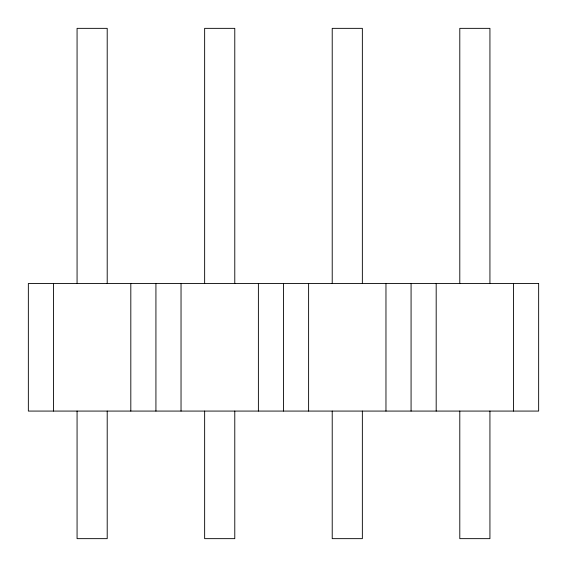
<?xml version="1.0" encoding="UTF-8"?>
<svg xmlns="http://www.w3.org/2000/svg" width="567" height="567" viewBox="0 0 567 567"><rect width="100%" height="100%" fill="white"/><g stroke="black" fill="none" stroke-linecap="round" stroke-linejoin="round"><path stroke-width="0.85" d="M513.539 283.5L513.539 411.075M489.931 283.5L489.931 28.35L459.794 28.35L459.794 283.5M489.931 411.075L489.931 538.65L459.794 538.65L459.794 411.075M436.186 283.5L436.186 411.075M411.075 283.5L411.075 411.075M385.964 283.5L385.964 411.075M362.356 283.5L362.356 28.35L332.219 28.35L332.219 283.5M362.356 411.075L362.356 538.65L332.219 538.65L332.219 411.075M308.611 283.5L308.611 411.075M283.5 283.5L283.5 411.075M258.389 283.5L258.389 411.075M234.781 283.5L234.781 28.35L204.644 28.35L204.644 283.5M234.781 411.075L234.781 538.65L204.644 538.65L204.644 411.075M181.036 283.5L181.036 411.075M155.925 283.5L155.925 411.075M130.814 283.5L130.814 411.075M107.206 283.5L107.206 28.35L77.069 28.35L77.069 283.5M107.206 411.075L107.206 538.65L77.069 538.65L77.069 411.075M53.461 283.5L53.461 411.075M538.65 283.5L28.35 283.5L28.35 411.075L538.65 411.075L538.65 283.5"/></g></svg>
